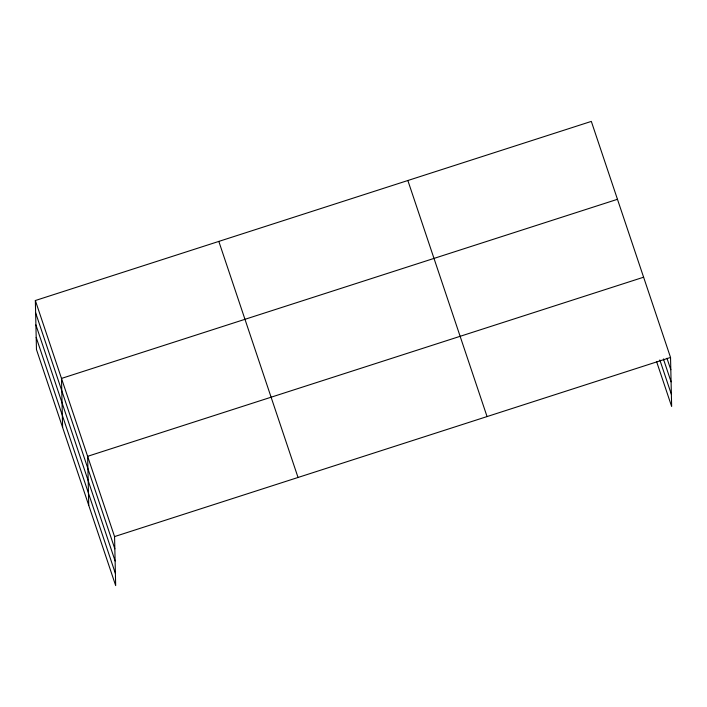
<?xml version="1.0" encoding="UTF-8"?>
<svg xmlns="http://www.w3.org/2000/svg" width="707" height="707" viewBox="0 0 707 707"><rect width="100%" height="100%" fill="white"/><g stroke="black" fill="none" stroke-linecap="round" stroke-linejoin="round"><path stroke-width="1.06" d="M35.35 300.519L114.561 536.578L115.674 585.599L36.464 349.541L35.35 300.519L591.326 121.401L670.536 357.459L671.65 406.481L656.609 361.657M617.467 199.303L61.491 378.422L62.605 427.435M643.609 277.206L87.633 456.315L88.737 505.337M114.561 536.578L670.536 357.459M666.966 358.255L670.819 369.726M663.396 358.926L671.093 381.851M659.834 359.951L671.376 394.347M407.859 180.515L487.061 416.573M218.825 241.414L298.036 477.464M35.624 312.777L114.834 548.835M35.907 324.911L115.117 560.969M36.19 337.407L115.4 573.465"/></g></svg>
